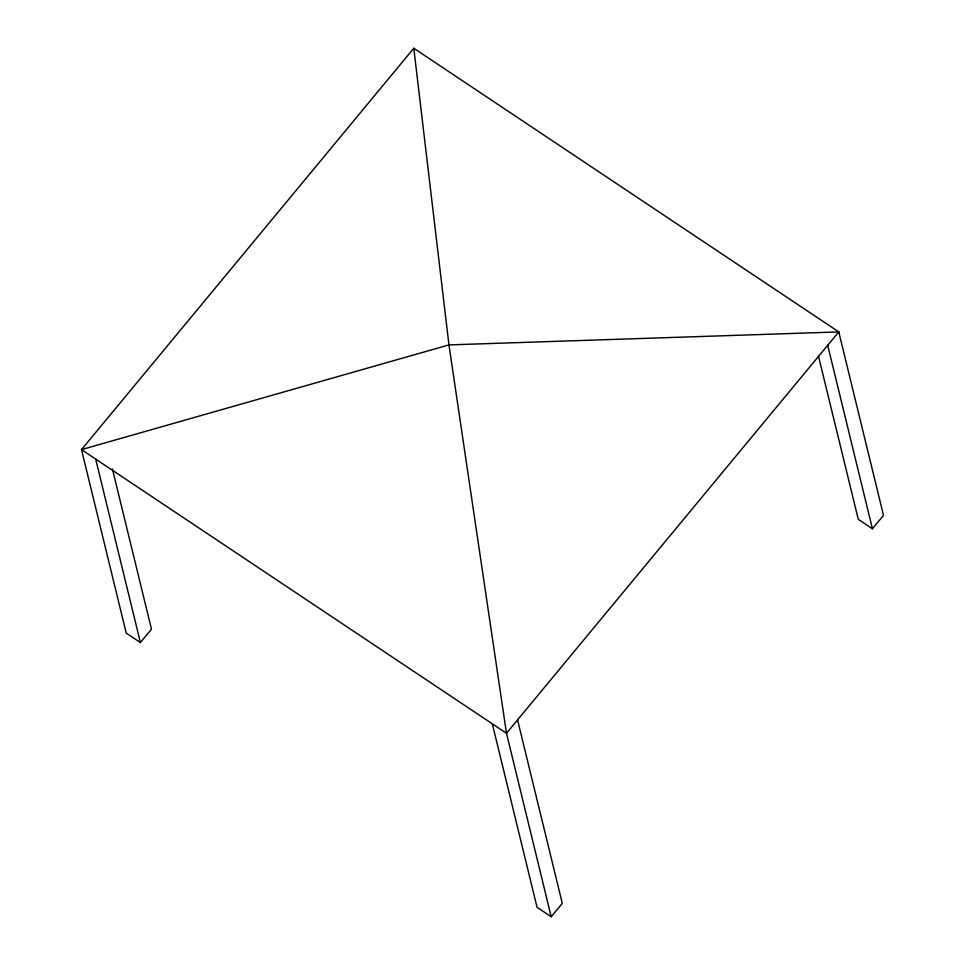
<?xml version="1.0" encoding="UTF-8"?>
<svg xmlns="http://www.w3.org/2000/svg" width="965" height="965" viewBox="0 0 965 965"><rect width="100%" height="100%" fill="white"/><g stroke="black" fill="none" stroke-linecap="round" stroke-linejoin="round"><path stroke-width="1.45" d="M818.501 356.218L858.259 519.303L872.42 528.76L883.506 515.382L838.778 331.912L413.792 48.25L81.494 449.618L126.222 633.088L140.395 642.545L151.469 629.168L112.423 469.002M492.319 723.822L537.047 907.293L551.208 916.75L562.281 903.373L517.566 719.902M827.705 345.289L872.42 528.76M551.208 916.75L506.48 733.279L448.954 344.903L413.792 48.25M95.668 459.075L140.395 642.545M838.778 331.912L506.48 733.279L81.494 449.618L448.954 344.903L838.778 331.912"/></g></svg>
